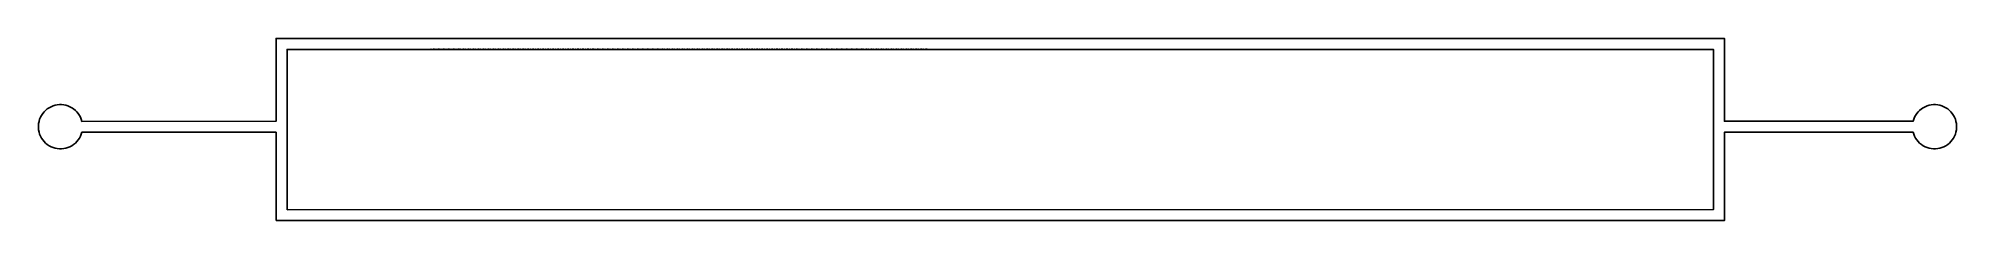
# Model space of a CAD drawing. Extents: x -3200 to 14150, y -250 to 1400.
import ezdxf

# ---------------------------------------------------------------- set-up
doc = ezdxf.new("R2010")
doc.units = 0
doc.header["$MEASUREMENT"] = 0
doc.layers.add('L8D0', color=1, linetype='Continuous')

msp = doc.modelspace()

# ---------------------------------------------------------------- linework, layer by layer
at = {"linetype": 'Continuous'}
for p in [(351, 1300), (371, 1300), (376, 1300), (381, 1300), (396, 1300), (416, 1300), (421, 1300), (426, 1300), (441, 1300), (461, 1300), (466, 1300), (471, 1300), (486, 1300), (506, 1300), (511, 1300), (516, 1300), (531, 1300), (551, 1300), (556, 1300), (561, 1300), (576, 1300), (596, 1300), (601, 1300), (606, 1300), (621, 1300), (641, 1300), (646, 1300), (651, 1300), (666, 1300), (686, 1300), (691, 1300), (696, 1300), (711, 1300), (731, 1300), (736, 1300), (741, 1300), (756, 1300), (776, 1300), (781, 1300), (786, 1300), (801, 1300), (821, 1300), (826, 1300), (831, 1300), (846, 1300), (866, 1300), (871, 1300), (876, 1300), (891, 1300), (911, 1300), (916, 1300), (921, 1300), (936, 1300), (956, 1300), (961, 1300), (966, 1300), (981, 1300), (1001, 1300), (1006, 1300), (1011, 1300), (1026, 1300), (1046, 1300), (1051, 1300), (1056, 1300), (1071, 1300), (1091, 1300), (1096, 1300), (1101, 1300), (1116, 1300), (1136, 1300), (1141, 1300), (1146, 1300), (1161, 1300), (1181, 1300), (1186, 1300), (1191, 1300), (1206, 1300), (1226, 1300), (1231, 1300), (1236, 1300), (1251, 1300), (1271, 1300), (1276, 1300), (1281, 1300), (1296, 1300), (1316, 1300), (1321, 1300), (1326, 1300), (1341, 1300), (1361, 1300), (1366, 1300), (1371, 1300), (1386, 1300), (1406, 1300), (1411, 1300), (1416, 1300), (1431, 1300), (1451, 1300), (1456, 1300), (1461, 1300), (1476, 1300), (1496, 1300), (1501, 1300), (1506, 1300), (1521, 1300), (1541, 1300), (1546, 1300), (1551, 1300), (1566, 1300), (1586, 1300), (1591, 1300), (1596, 1300), (1611, 1300), (1631, 1300), (1636, 1300), (1641, 1300), (1656, 1300), (1676, 1300), (1681, 1300), (1686, 1300), (1701, 1300), (1721, 1300), (1726, 1300), (1731, 1300), (1746, 1300), (1766, 1300), (1771, 1300), (1776, 1300), (1791, 1300), (1811, 1300), (1816, 1300), (1821, 1300), (1836, 1300), (1856, 1300), (1861, 1300), (1866, 1300), (1881, 1300), (1901, 1300), (1906, 1300), (1911, 1300), (1926, 1300), (1946, 1300), (1951, 1300), (1956, 1300), (1971, 1300), (1991, 1300), (1996, 1300), (2001, 1300), (2016, 1300), (2036, 1300), (2041, 1300), (2046, 1300), (2061, 1300), (2081, 1300), (2086, 1300), (2091, 1300), (2106, 1300), (2126, 1300), (2131, 1300), (2136, 1300), (2151, 1300), (2171, 1300), (2176, 1300), (2181, 1300), (2196, 1300), (2216, 1300), (2221, 1300), (2226, 1300), (2241, 1300), (2261, 1300), (2266, 1300), (2271, 1300), (2286, 1300), (2306, 1300), (2311, 1300), (2316, 1300), (2331, 1300), (2351, 1300), (2356, 1300), (2361, 1300), (2376, 1300), (2396, 1300), (2401, 1300), (2406, 1300), (2421, 1300), (2441, 1300), (2446, 1300), (2451, 1300), (2466, 1300), (2486, 1300), (2491, 1300), (2496, 1300), (2511, 1300), (2531, 1300), (2536, 1300), (2541, 1300), (2556, 1300), (2576, 1300), (2581, 1300), (2586, 1300), (2601, 1300), (2621, 1300), (2626, 1300), (2631, 1300), (2646, 1300), (2666, 1300), (2671, 1300), (2676, 1300), (2691, 1300), (2711, 1300), (2716, 1300), (2721, 1300), (2736, 1300), (2756, 1300), (2761, 1300), (2766, 1300), (2781, 1300), (2801, 1300), (2806, 1300), (2811, 1300), (2826, 1300), (2846, 1300), (2851, 1300), (2856, 1300), (2871, 1300), (2891, 1300), (2896, 1300), (2901, 1300), (2916, 1300), (2936, 1300), (2941, 1300), (2946, 1300), (2961, 1300), (2981, 1300), (2986, 1300), (2991, 1300), (3006, 1300), (3026, 1300), (3031, 1300), (3036, 1300), (3051, 1300), (3071, 1300), (3076, 1300), (3081, 1300), (3096, 1300), (3116, 1300), (3121, 1300), (3126, 1300), (3141, 1300), (3161, 1300), (3166, 1300), (3171, 1300), (3186, 1300), (3206, 1300), (3211, 1300), (3216, 1300), (3231, 1300), (3251, 1300), (3256, 1300), (3261, 1300), (3276, 1300), (3296, 1300), (3301, 1300), (3306, 1300), (3321, 1300), (3341, 1300), (3346, 1300), (3351, 1300), (3366, 1300), (3386, 1300), (3391, 1300), (3396, 1300), (3411, 1300), (3431, 1300), (3436, 1300), (3441, 1300), (3456, 1300), (3476, 1300), (3481, 1300), (3486, 1300), (3501, 1300), (3521, 1300), (3526, 1300), (3531, 1300), (3546, 1300), (3566, 1300), (3571, 1300), (3576, 1300), (3591, 1300), (3611, 1300), (3616, 1300), (3621, 1300), (3636, 1300), (3656, 1300), (3661, 1300), (3666, 1300), (3681, 1300), (3701, 1300), (3706, 1300), (3711, 1300), (3726, 1300), (3746, 1300), (3751, 1300), (3756, 1300), (3771, 1300), (3791, 1300), (3796, 1300), (3801, 1300), (3816, 1300), (3836, 1300), (3841, 1300), (3846, 1300), (3861, 1300), (3881, 1300), (3886, 1300), (3891, 1300), (3906, 1300), (3926, 1300), (3931, 1300), (3936, 1300), (3951, 1300), (3971, 1300), (3976, 1300), (3981, 1300), (3996, 1300), (4016, 1300), (4021, 1300), (4026, 1300), (4041, 1300), (4061, 1300), (4066, 1300), (4071, 1300), (4086, 1300), (4106, 1300), (4111, 1300), (4116, 1300), (4131, 1300), (4151, 1300), (4156, 1300), (4161, 1300), (4176, 1300), (4196, 1300), (4201, 1300), (4206, 1300), (4221, 1300), (4241, 1300), (4246, 1300), (4251, 1300), (4266, 1300), (4286, 1300), (4291, 1300), (4296, 1300), (4311, 1300), (4331, 1300), (4336, 1300), (4341, 1300), (4356, 1300), (4376, 1300), (4381, 1300), (4386, 1300), (4401, 1300), (4421, 1300), (4426, 1300), (4431, 1300), (4446, 1300), (4466, 1300), (4471, 1300), (4476, 1300), (4491, 1300), (4511, 1300), (4516, 1300), (4521, 1300), (4536, 1300), (4556, 1300), (4561, 1300), (4566, 1300), (4581, 1300), (4601, 1300), (4606, 1300), (4611, 1300), (4626, 1300), (4646, 1300), (4651, 1300), (4656, 1300), (4671, 1300), (4691, 1300), (4696, 1300), (4701, 1300), (4716, 1300), (4736, 1300), (4741, 1300), (4746, 1300), (4761, 1300), (4781, 1300), (4786, 1300), (4791, 1300), (4806, 1300), (4826, 1300), (4831, 1300), (4836, 1300)]:
    msp.add_point(p, dxfattribs=at)
at = {"layer": 'L8D0'}
for points in [[(-1050, -250), (-1050, 550), (-2806.168, 550), (-2811.464, 532.541), (-2818.984, 514.386), (-2828.247, 497.055), (-2839.165, 480.716), (-2851.631, 465.526), (-2865.526, 451.631), (-2880.716, 439.165), (-2897.055, 428.247), (-2914.386, 418.984), (-2932.541, 411.464), (-2951.345, 405.76), (-2970.619, 401.926), (-2990.175, 400), (-3009.825, 400), (-3029.381, 401.926), (-3048.655, 405.76), (-3067.459, 411.464), (-3085.614, 418.984), (-3102.945, 428.247), (-3119.284, 439.165), (-3134.474, 451.631), (-3148.369, 465.526), (-3160.835, 480.716), (-3171.753, 497.055), (-3181.016, 514.386), (-3188.536, 532.541), (-3194.24, 551.345), (-3198.074, 570.619), (-3200, 590.175), (-3200, 609.825), (-3198.074, 629.381), (-3194.24, 648.655), (-3188.536, 667.459), (-3181.016, 685.614), (-3171.753, 702.945), (-3160.835, 719.284), (-3148.369, 734.474), (-3134.474, 748.369), (-3119.284, 760.835), (-3102.945, 771.753), (-3085.614, 781.016), (-3067.459, 788.536), (-3048.655, 794.24), (-3029.381, 798.074), (-3009.825, 800), (-2990.175, 800), (-2970.619, 798.074), (-2951.345, 794.24), (-2932.541, 788.536), (-2914.386, 781.016), (-2897.055, 771.753), (-2880.716, 760.835), (-2865.526, 748.369), (-2851.631, 734.474), (-2839.165, 719.284), (-2828.247, 702.945), (-2818.984, 685.614), (-2811.464, 667.459), (-2805.76, 648.655), (-1050, 650), (-1050, 1300), (-1050, 1400), (12050, 1400), (12050, 650), (13756.168, 650), (13761.464, 667.459), (13768.984, 685.614), (13778.247, 702.945), (13789.165, 719.284), (13801.631, 734.474), (13815.526, 748.369), (13830.716, 760.835), (13847.055, 771.753), (13864.386, 781.016), (13882.541, 788.536), (13901.345, 794.24), (13920.619, 798.074), (13940.175, 800), (13959.825, 800), (13979.381, 798.074), (13998.655, 794.24), (14017.459, 788.536), (14035.614, 781.016), (14052.945, 771.753), (14069.284, 760.835), (14084.474, 748.369), (14098.369, 734.474), (14110.835, 719.284), (14121.753, 702.945), (14131.016, 685.614), (14138.536, 667.459), (14144.24, 648.655), (14148.074, 629.381), (14150, 609.825), (14150, 590.175), (14148.074, 570.619), (14144.24, 551.345), (14138.536, 532.541), (14131.016, 514.386), (14121.753, 497.055), (14110.835, 480.716), (14098.369, 465.526), (14084.474, 451.631), (14069.284, 439.165), (14052.945, 428.247), (14035.614, 418.984), (14017.459, 411.464), (13998.655, 405.76), (13979.381, 401.926), (13959.825, 400), (13940.175, 400), (13920.619, 401.926), (13901.345, 405.76), (13882.541, 411.464), (13864.386, 418.984), (13847.055, 428.247), (13830.716, 439.165), (13815.526, 451.631), (13801.631, 465.526), (13789.165, 480.716), (13778.247, 497.055), (13768.984, 514.386), (13761.464, 532.541), (13756.168, 550), (12050, 550), (12050, -250)], [(-950, -152), (11950, -150), (11950, 1300), (-950, 1300)]]:
    msp.add_lwpolyline(points, close=True, dxfattribs=at)

doc.saveas('drawing.dxf')
